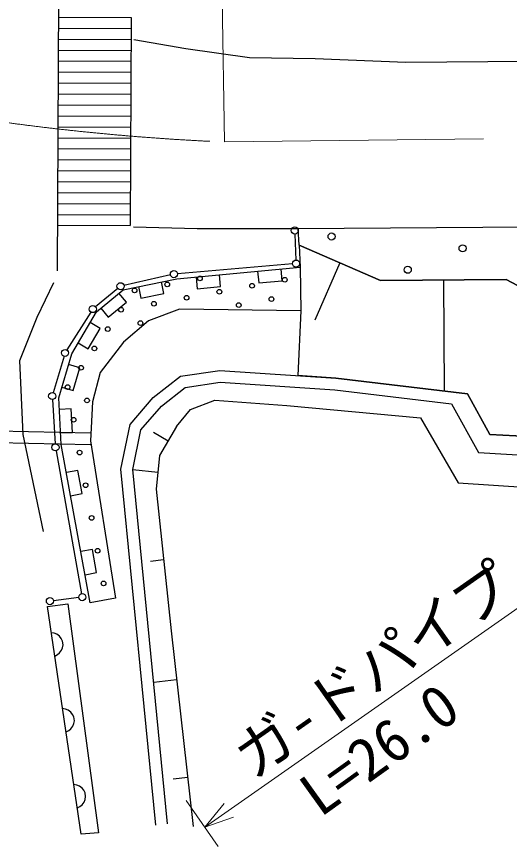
# Model space of a CAD drawing. Units: millimetres, scale not verified. Extents: x 40000 to 680000, y 20000 to 380000.
# Drawn here: x 74288 to 95216, y 258153 to 293420 of the extents above; entities that cross this region are included whole.
import ezdxf
from ezdxf.enums import TextEntityAlignment as Align

# ---------------------------------------------------------------- set-up
doc = ezdxf.new("R2010")
doc.units = ezdxf.units.MM
doc.header["$LTSCALE"] = 1000
doc.linetypes.add('CHAIN', pattern=[18.5, 12, -1.5, 3.5, -1.5])
for name, color, linetype, lineweight in [('M-BGD', 7, 'Continuous', 25), ('M-BMK', 2, 'CHAIN', 13), ('M-STR-HTXT', 7, 'Continuous', 13), ('M-STR-STRC', 7, 'Continuous', 25)]:
    doc.layers.add(name, color=color, linetype=linetype, lineweight=lineweight)
doc.styles.add('ＭＳ ゴシック', font='')
doc.styles.get('ＭＳ ゴシック').set_extended_font_data('MS Gothic')

msp = doc.modelspace()

# ---------------------------------------------------------------- linework, layer by layer
at = {"layer": 'M-BGD'}
for p, q in [((76063, 294328), (76011, 282617)), ((76059, 293396), (79157, 293382)), ((79157, 293382), (79117, 284535)), ((76057, 292930), (79155, 292916)), ((76055, 292464), (79153, 292450)), ((76053, 291999), (79151, 291985)), ((76051, 291533), (79149, 291519)), ((76049, 291068), (79147, 291054)), ((76047, 290602), (79145, 290588)), ((76044, 290136), (79143, 290122)), ((76042, 289671), (79140, 289657)), ((76040, 289205), (79138, 289191)), ((76038, 288740), (79136, 288726)), ((76036, 288274), (79134, 288260)), ((76034, 287809), (79132, 287795)), ((76032, 287343), (79130, 287329)), ((76030, 286877), (79128, 286863)), ((76028, 286412), (79126, 286398)), ((76026, 285946), (79124, 285932)), ((76023, 285481), (79122, 285467)), ((76021, 285015), (79119, 285001)), ((76019, 284549), (79117, 284535)), ((86246, 284408), (96411, 284493)), ((86289, 283710), (86246, 284408)), ((86107, 284180), (86151, 283075)), ((86289, 283710), (89737, 282204)), ((86289, 283710), (86330, 282764)), ((89737, 282204), (86289, 283710)), ((86008, 282912), (81116, 282487)), ((88013, 282957), (86947, 280516)), ((81096, 282276), (86330, 282764)), ((84524, 282596), (84571, 282098)), ((85566, 282191), (85519, 282688)), ((86330, 282764), (86355, 280919)), ((78809, 281811), (81096, 282276)), ((80820, 282441), (78847, 281994)), ((80542, 281653), (80442, 282143)), ((81907, 282351), (81954, 281854)), ((82949, 281947), (82902, 282444)), ((84571, 282098), (85566, 282191)), ((89737, 282204), (95084, 282249)), ((95084, 282249), (89737, 282204)), ((92411, 282227), (92451, 277504)), ((95084, 282249), (108638, 274841)), ((108638, 274841), (95084, 282249)), ((78585, 281865), (77639, 281083)), ((77679, 280876), (78809, 281811)), ((79463, 281944), (79563, 281454)), ((81954, 281854), (82949, 281947)), ((78948, 281277), (78629, 281662)), ((79563, 281454), (80542, 281653)), ((78177, 280640), (78948, 281277)), ((77444, 280861), (76426, 279252)), ((76629, 279087), (77679, 280876)), ((77859, 281025), (78177, 280640)), ((81204, 280981), (79882, 280487)), ((86355, 280919), (81204, 280981)), ((86355, 280919), (86228, 278164)), ((77838, 280160), (77407, 280412)), ((79882, 280487), (78834, 279580)), ((77332, 279298), (77838, 280160)), ((76901, 279550), (77332, 279298)), ((78834, 279580), (77840, 278287)), ((76303, 278982), (75841, 277435)), ((76076, 277215), (76629, 279087)), ((76974, 278488), (76494, 278630)), ((76690, 277530), (76974, 278488)), ((77840, 278287), (77508, 277048)), ((81241, 278137), (82918, 278380)), ((82918, 278380), (87845, 278058)), ((80086, 277230), (81241, 278137)), ((87845, 278058), (86228, 278164)), ((93435, 277386), (87845, 278058)), ((87845, 278058), (93435, 277386)), ((76211, 277672), (76690, 277530)), ((80434, 276868), (81444, 277662)), ((81444, 277662), (82938, 277877)), ((82938, 277877), (87799, 277560)), ((87799, 277560), (92754, 276965)), ((76183, 275231), (76076, 277215)), ((79106, 276079), (80086, 277230)), ((94388, 275663), (93435, 277386)), ((93435, 277386), (94388, 275663)), ((75808, 277142), (75929, 275262)), ((77508, 277048), (77423, 275395)), ((79570, 275853), (80434, 276868)), ((79570, 275853), (80434, 276868)), ((81673, 276723), (82710, 277113)), ((82710, 277113), (85761, 276885)), ((85761, 276885), (91444, 276373)), ((92754, 276965), (93903, 274889)), ((76602, 276749), (76103, 276722)), ((76656, 275751), (76602, 276749)), ((81084, 275995), (81673, 276723)), ((91444, 276373), (93036, 273598)), ((68132, 275930), (77432, 275736)), ((78719, 274192), (79106, 276079)), ((79224, 274166), (79570, 275853)), ((79224, 274166), (79570, 275853)), ((81084, 275995), (80354, 274764)), ((76157, 275724), (76656, 275751)), ((80719, 275380), (80100, 275747)), ((108106, 274875), (94388, 275663)), ((94388, 275663), (104172, 275133)), ((68122, 275431), (77421, 275236)), ((77413, 268509), (76183, 275231)), ((77423, 275395), (78488, 268700)), ((75965, 274965), (77050, 268893)), ((80354, 274764), (80212, 273337)), ((93903, 274889), (104125, 274335)), ((76892, 274132), (76401, 274042)), ((77072, 273149), (76892, 274132)), ((80200, 259060), (78719, 274192)), ((80698, 259109), (79224, 274166)), ((80698, 259109), (79224, 274166)), ((80283, 274051), (79225, 274156)), ((80212, 273337), (80848, 267316)), ((93036, 273598), (96172, 273398)), ((76581, 273059), (77072, 273149)), ((77507, 270771), (77016, 270681)), ((77687, 269788), (77507, 270771)), ((80530, 270326), (79978, 270268)), ((77196, 269698), (77687, 269788)), ((75594, 268353), (76466, 268468)), ((76928, 268727), (75849, 268594)), ((76466, 268468), (77760, 258730)), ((78488, 268700), (77413, 268509)), ((77033, 258673), (75594, 268353)), ((75885, 267212), (75760, 267234)), ((75992, 267167), (75885, 267212)), ((76106, 267083), (75992, 267167)), ((76180, 266993), (76106, 267083)), ((76237, 266880), (76180, 266993)), ((80848, 267316), (81788, 258999)), ((76261, 266722), (76237, 266880)), ((76239, 266598), (76261, 266722)), ((75907, 266245), (76020, 266302)), ((76020, 266302), (76110, 266376)), ((76110, 266376), (76194, 266490)), ((76194, 266490), (76239, 266598)), ((81083, 265237), (80109, 265126)), ((76364, 263985), (76240, 264007)), ((76472, 263941), (76364, 263985)), ((76586, 263856), (76472, 263941)), ((76660, 263766), (76586, 263856)), ((76717, 263654), (76660, 263766)), ((76740, 263495), (76717, 263654)), ((76718, 263371), (76740, 263495)), ((76500, 263076), (76590, 263150)), ((76590, 263150), (76674, 263263)), ((76674, 263263), (76718, 263371)), ((76387, 263018), (76500, 263076)), ((81553, 261078), (80931, 261008)), ((76844, 260758), (76720, 260780)), ((76952, 260714), (76844, 260758)), ((77065, 260630), (76952, 260714)), ((77139, 260540), (77065, 260630)), ((77197, 260427), (77139, 260540)), ((77220, 260269), (77197, 260427)), ((76979, 259849), (77070, 259923)), ((77070, 259923), (77154, 260037)), ((77154, 260037), (77198, 260144)), ((77198, 260144), (77220, 260269)), ((76867, 259792), (76979, 259849)), ((77760, 258730), (77033, 258673))]:
    msp.add_line(p, q, dxfattribs=at)
for centre, major_axis in [((86102, 284330), (150, 0)), ((87663, 284074), (150, 0)), ((93227, 283572), (150, 0)), ((86157, 282925), (150, 0)), ((80967, 282474), (150, 0)), ((90901, 282660), (150, 0)), ((80685, 282039), (99.9, -0.1)), ((82075, 282293), (99.9, -0.1)), ((85678, 282234), (99.9, -0.1)), ((78701, 281961), (150, 0)), ((79295, 281784), (99.9, -0.1)), ((82898, 281725), (99.9, -0.1)), ((84288, 281980), (99.9, -0.1)), ((81507, 281471), (99.9, -0.1)), ((85110, 281412), (99.9, -0.1)), ((77524, 280988), (150, 0)), ((80117, 281216), (99.9, -0.1)), ((83720, 281157), (99.9, -0.1)), ((78727, 280962), (99.9, -0.1)), ((79549, 280394), (99.9, -0.1)), ((78159, 280140), (99.9, -0.1)), ((77591, 279317), (99.9, -0.1)), ((76346, 279126), (150, 0)), ((77023, 278495), (99.9, -0.1)), ((76455, 277673), (99.9, -0.1)), ((75798, 277292), (150, 0)), ((77277, 277105), (99.9, -0.1)), ((76709, 276283), (99.9, -0.1)), ((75939, 275112), (150, 0)), ((76964, 274892), (99.9, -0.1)), ((77218, 273502), (99.9, -0.1)), ((77472, 272112), (99.9, -0.1)), ((77727, 270721), (99.9, -0.1)), ((77981, 269331), (99.9, -0.1)), ((77076, 268746), (150, 0)), ((75700, 268576), (150, 0))]:
    msp.add_ellipse(centre, major_axis=major_axis, ratio=0.999991, dxfattribs=at)
at = {"layer": 'M-BMK'}
msp.add_line((168116, 289136), (83111, 288091), dxfattribs=at)
msp.add_ellipse((87374, 387939), major_axis=(-89135, 45199), ratio=0.999991, start_param=1.871238, end_param=1.997423, dxfattribs=at)
at = {"layer": 'M-STR-HTXT'}
for p, q in [((83111, 288091), (82765, 311345)), ((82276, 258971), (96745, 269104)), ((81483, 260104), (82849, 258153)), ((82276, 258971), (83099, 259975)), ((83500, 259401), (82276, 258971))]:
    msp.add_line(p, q, dxfattribs=at)
at = {"layer": 'M-STR-STRC'}
for p, q in [((79268, 292448), (81478, 292064)), ((81478, 292064), (84183, 291679)), ((84183, 291679), (86965, 291637)), ((86965, 291637), (90814, 291479)), ((90814, 291479), (102971, 291576)), ((79258, 284488), (81949, 284414)), ((81949, 284414), (86246, 284408)), ((75164, 280650), (75865, 282117)), ((74428, 278799), (75164, 280650)), ((74563, 275654), (74428, 278799)), ((75431, 271530), (74563, 275654))]:
    msp.add_line(p, q, dxfattribs=at)

# ---------------------------------------------------------------- texts
at = {"layer": 'M-STR-HTXT', "style": 'ＭＳ ゴシック'}
for s, rotation, p in [('ガ-ドパイプ', 35.018, (84644, 260522)), ('L=26.0', 35.618, (87497, 258907))]:
    msp.add_text(s, height=1833, rotation=rotation, dxfattribs=at).set_placement(p, align=Align.BOTTOM_LEFT)

doc.saveas('drawing.dxf')
